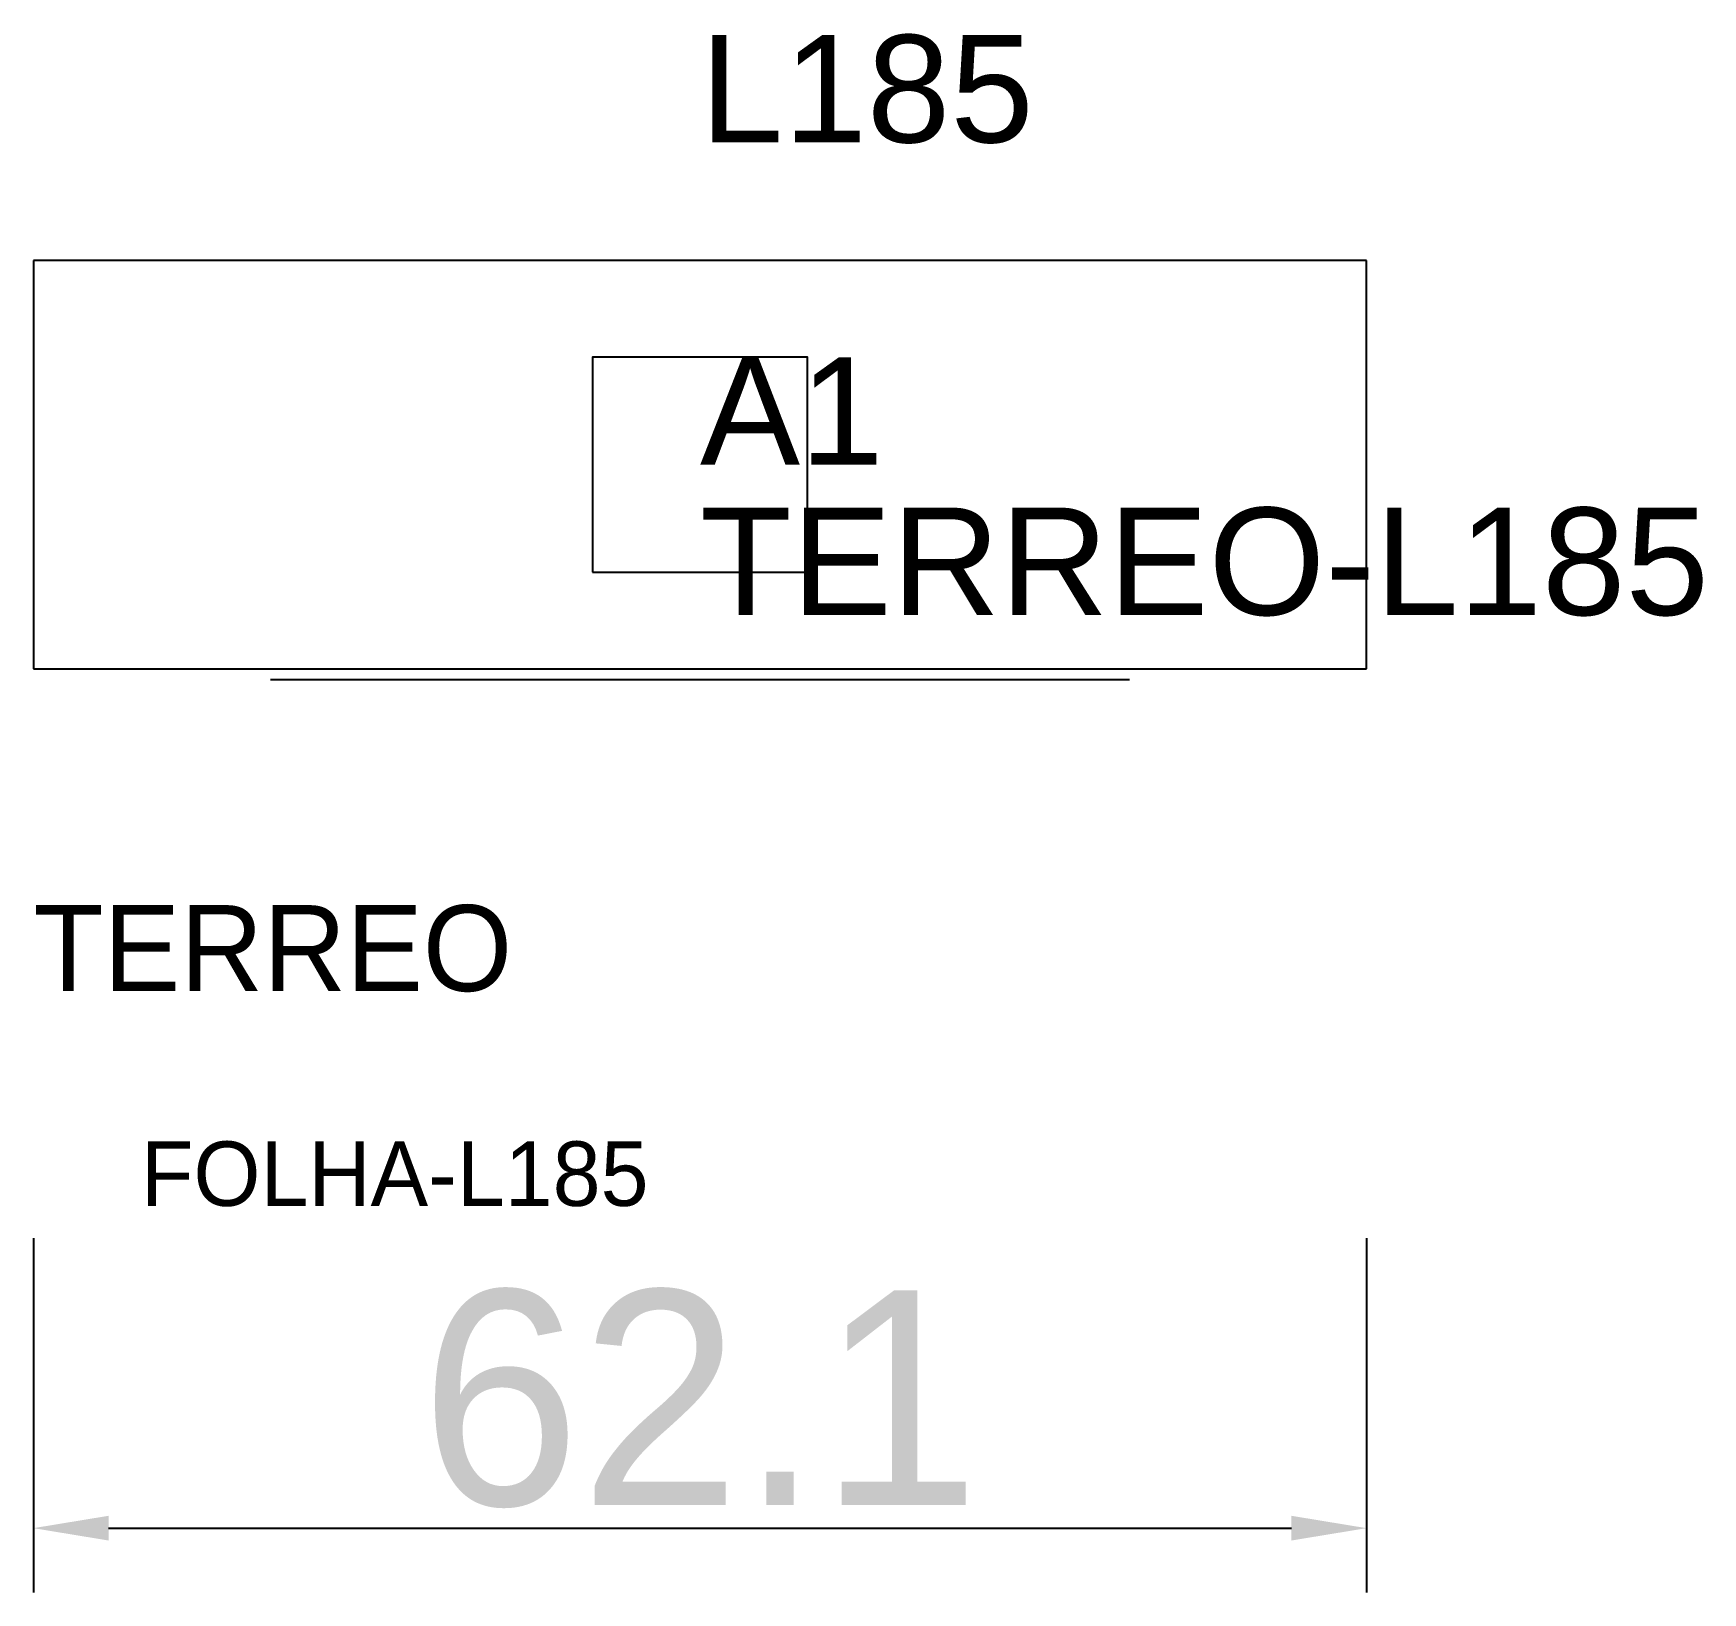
# Model space of a CAD drawing. Header units: metres. Extents: x 222.2 to 299.9, y 139.5 to 212.1.
import ezdxf

# ---------------------------------------------------------------- set-up
doc = ezdxf.new("R2010")
doc.units = ezdxf.units.M
for name, color, linetype in [('3', 3, 'CONTINUOUS'), ('AUX00', 7, 'CONTINUOUS'), ('COTA', 241, 'CONTINUOUS'), ('FOLHA', 255, 'CONTINUOUS'), ('Hachura', 251, 'CONTINUOUS'), ('NOMENCLATURA', 7, 'CONTINUOUS'), ('Nível', 160, 'CONTINUOUS'), ('Painéis', 200, 'CONTINUOUS'), ('Pilares', 5, 'CONTINUOUS'), ('SARR_2.2x7', 40, 'CONTINUOUS')]:
    doc.layers.add(name, color=color, linetype=linetype)
doc.styles.add('ARIAL', font='Arial.ttf')
doc.styles.add('STR_STANDARD', font='arial.ttf')
doc.dimstyles.new('EZ DXF', dxfattribs={"dimtxt": 10, "dimasz": 3.5, "dimexe": 3, "dimexo": 1.5, "dimgap": 1, "dimtad": 1, "dimdec": 1, "dimdsep": 46, "dimcen": 2.5, "dimazin": 3, "dimtfac": 1, "dimtmove": 0, "dimatfit": 3})

msp = doc.modelspace()

# ---------------------------------------------------------------- hatches: boundary and pattern name
at = {"layer": 'Hachura'}
h = msp.add_hatch(dxfattribs=at)
h.set_pattern_fill('ANSI31', scale=50)
h.paths.add_polyline_path([(222.2, 182.5), (284.26, 182.5), (284.26, 201.5), (222.2, 201.5)])
h = msp.add_hatch(dxfattribs=at)
h.set_pattern_fill('ANSI31', scale=50)
h.paths.add_polyline_path([(222.2, 182.5), (284.26, 182.5), (284.26, 201.5), (222.2, 201.5)])

# ---------------------------------------------------------------- linework, layer by layer
at = {"layer": 'Painéis', "color": 200}
for p, q in [((284.26, 201.5), (222.2, 201.5)), ((222.2, 201.5), (222.2, 182.5)), ((284.26, 201.5), (222.2, 201.5)), ((222.2, 201.5), (222.2, 182.5)), ((284.26, 182.5), (284.26, 201.5)), ((284.26, 182.5), (284.26, 201.5)), ((222.2, 182.5), (284.26, 182.5)), ((222.2, 182.5), (284.26, 182.5))]:
    msp.add_line(p, q, dxfattribs=at)
at = {"layer": 'Pilares'}
msp.add_lwpolyline([(248.23, 187), (258.23, 187), (258.23, 197), (248.23, 197)], close=True, dxfattribs=at)
msp.add_lwpolyline([(248.23, 187), (258.23, 187), (258.23, 197), (248.23, 197)], close=True, dxfattribs=at)
at = {"layer": 'SARR_2.2x7'}
msp.add_line((233.23, 182), (273.23, 182), dxfattribs=at)
msp.add_line((233.23, 182), (273.23, 182), dxfattribs=at)

# ---------------------------------------------------------------- texts
at = {"layer": '3', "style": 'STR_STANDARD'}
msp.add_text('A1', height=5, dxfattribs=at).set_placement((253.23, 192))
msp.add_text('A1', height=5, dxfattribs=at).set_placement((253.23, 192))
at = {"layer": 'AUX00', "style": 'STR_STANDARD'}
msp.add_text('TERREO-L185', height=5, dxfattribs=at).set_placement((253.23, 185))
msp.add_text('TERREO-L185', height=5, dxfattribs=at).set_placement((253.23, 185))
at = {"layer": 'FOLHA'}
msp.add_text('FOLHA-L185', height=3, dxfattribs=at).set_placement((227.2, 157.5))
msp.add_text('FOLHA-L185', height=3, dxfattribs=at).set_placement((227.2, 157.5))
at = {"layer": 'NOMENCLATURA', "insert": (253.23, 212), "char_height": 5, "attachment_point": 1, "style": 'ARIAL'}
msp.add_mtext('L185', dxfattribs=at)
msp.add_mtext('L185', dxfattribs=at)
at = {"layer": 'Nível'}
msp.add_text('TERREO', height=4, dxfattribs=at).set_placement((222.2, 167.5))
msp.add_text('TERREO', height=4, dxfattribs=at).set_placement((222.2, 167.5))

# ---------------------------------------------------------------- dimensions: what is measured, and where the dimension line sits
at = {"layer": 'COTA'}
msp.add_linear_dim(base=(222.2, 142.5), p1=(222.2, 157.5), p2=(284.26, 157.5), dimstyle='EZ DXF', dxfattribs=at).render()
msp.add_linear_dim(base=(222.2, 142.5), p1=(222.2, 157.5), p2=(284.26, 157.5), dimstyle='EZ DXF', dxfattribs=at).render()

doc.saveas('drawing.dxf')
